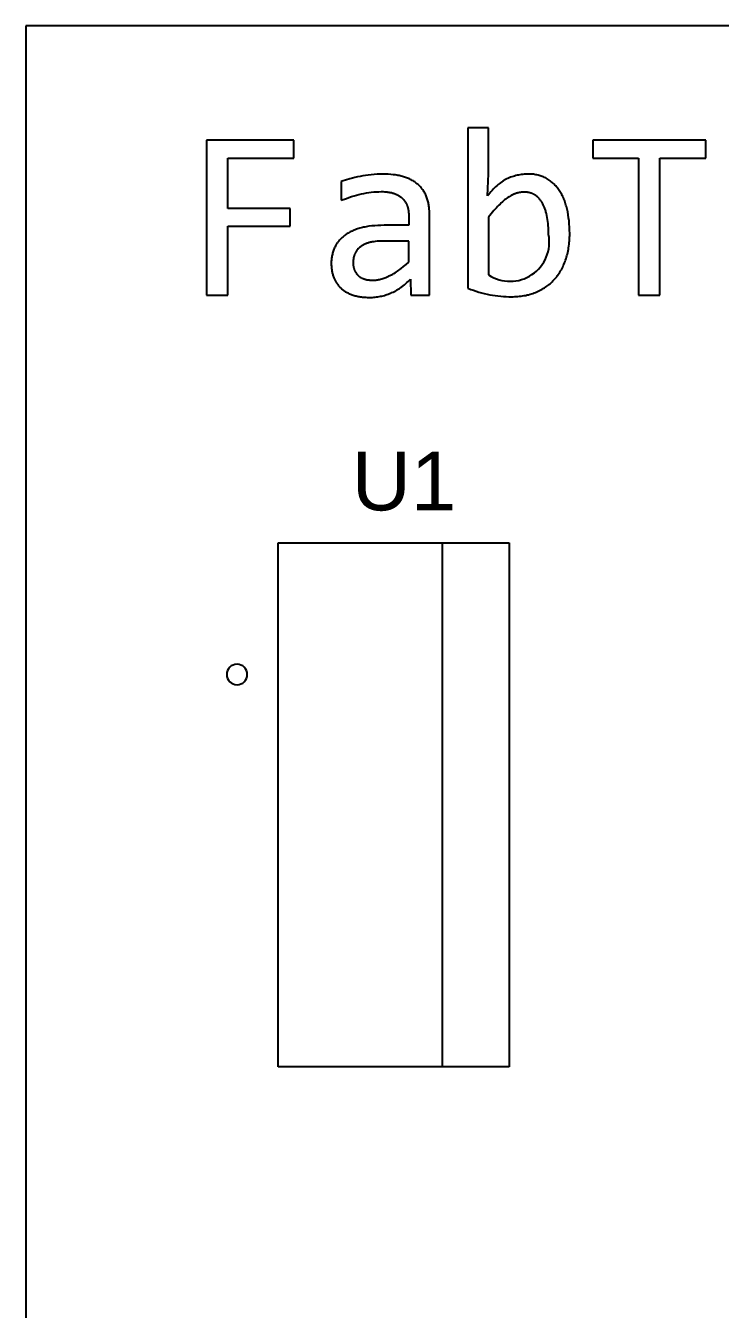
# Model space of a CAD drawing. Extents: x -12.5 to 62.5, y 61.3 to 111.3.
# Drawn here: x -12.49 to 1.04, y 86.28 to 111.28 of the extents above; entities that cross this region are included whole.
import ezdxf

# ---------------------------------------------------------------- set-up
doc = ezdxf.new("R2010")
doc.units = 0
doc.layers.add('DEFAULT', color=7, linetype='CONTINUOUS')
doc.layers.add('TOPSILKLAYER', color=40, linetype='CONTINUOUS')
doc.styles.add('DEFAULT', font='arial.ttf')

msp = doc.modelspace()

# ---------------------------------------------------------------- linework, layer by layer
at = {"layer": 'DEFAULT'}
for p, q in [((62.509, 111.277), (-12.491, 111.277)), ((-12.491, 111.277), (-12.491, 61.277)), ((-3.472, 109.29), (-3.874, 109.29)), ((-3.874, 109.29), (-3.874, 106.163)), ((-3.472, 108.391), (-3.472, 109.29)), ((-7.269, 109.045), (-8.971, 109.045)), ((-8.971, 109.045), (-8.971, 106.026)), ((-7.269, 108.694), (-7.269, 109.045)), ((0.759, 109.045), (-1.444, 109.045)), ((-1.444, 109.045), (-1.444, 108.694)), ((0.759, 108.694), (0.759, 109.045)), ((-8.551, 107.715), (-8.551, 108.694)), ((-8.551, 108.694), (-7.269, 108.694)), ((-1.444, 108.694), (-0.55, 108.694)), ((-0.55, 108.694), (-0.55, 106.026)), ((-0.134, 106.026), (-0.134, 108.694)), ((-0.134, 108.694), (0.759, 108.694)), ((-6.304, 108.253), (-6.343, 108.239)), ((-6.262, 108.266), (-6.304, 108.253)), ((-6.173, 108.293), (-6.262, 108.266)), ((-6.126, 108.306), (-6.173, 108.293)), ((-6.077, 108.318), (-6.126, 108.306)), ((-6.027, 108.33), (-6.077, 108.318)), ((-5.976, 108.341), (-6.027, 108.33)), ((-5.923, 108.351), (-5.976, 108.341)), ((-5.869, 108.359), (-5.923, 108.351)), ((-5.815, 108.367), (-5.869, 108.359)), ((-5.758, 108.374), (-5.815, 108.367)), ((-5.702, 108.38), (-5.758, 108.374)), ((-5.645, 108.384), (-5.702, 108.38)), ((-5.587, 108.386), (-5.645, 108.384)), ((-5.53, 108.387), (-5.587, 108.386)), ((-5.478, 108.386), (-5.53, 108.387)), ((-5.427, 108.384), (-5.478, 108.386)), ((-5.378, 108.38), (-5.427, 108.384)), ((-5.33, 108.375), (-5.378, 108.38)), ((-5.283, 108.369), (-5.33, 108.375)), ((-5.26, 108.365), (-5.283, 108.369)), ((-5.238, 108.361), (-5.26, 108.365)), ((-5.216, 108.356), (-5.238, 108.361)), ((-5.194, 108.351), (-5.216, 108.356)), ((-5.172, 108.346), (-5.194, 108.351)), ((-5.151, 108.341), (-5.172, 108.346)), ((-5.13, 108.335), (-5.151, 108.341)), ((-5.11, 108.328), (-5.13, 108.335)), ((-5.09, 108.322), (-5.11, 108.328)), ((-5.07, 108.315), (-5.09, 108.322)), ((-5.051, 108.307), (-5.07, 108.315)), ((-5.032, 108.299), (-5.051, 108.307)), ((-5.013, 108.291), (-5.032, 108.299)), ((-4.995, 108.282), (-5.013, 108.291)), ((-4.978, 108.273), (-4.995, 108.282)), ((-4.961, 108.264), (-4.978, 108.273)), ((-4.944, 108.254), (-4.961, 108.264)), ((-4.927, 108.244), (-4.944, 108.254)), ((-3.49, 107.962), (-3.472, 108.391)), ((-3.193, 108.25), (-3.217, 108.234)), ((-3.181, 108.258), (-3.193, 108.25)), ((-3.169, 108.265), (-3.181, 108.258)), ((-3.157, 108.272), (-3.169, 108.265)), ((-3.144, 108.278), (-3.157, 108.272)), ((-3.132, 108.285), (-3.144, 108.278)), ((-3.12, 108.291), (-3.132, 108.285)), ((-3.095, 108.303), (-3.12, 108.291)), ((-3.07, 108.313), (-3.095, 108.303)), ((-3.045, 108.324), (-3.07, 108.313)), ((-3.019, 108.333), (-3.045, 108.324)), ((-2.993, 108.342), (-3.019, 108.333)), ((-2.968, 108.349), (-2.993, 108.342)), ((-2.941, 108.356), (-2.968, 108.349)), ((-2.915, 108.363), (-2.941, 108.356)), ((-2.888, 108.368), (-2.915, 108.363)), ((-2.862, 108.373), (-2.888, 108.368)), ((-2.835, 108.377), (-2.862, 108.373)), ((-2.807, 108.381), (-2.835, 108.377)), ((-2.78, 108.383), (-2.807, 108.381)), ((-2.752, 108.385), (-2.78, 108.383)), ((-2.724, 108.386), (-2.752, 108.385)), ((-2.696, 108.387), (-2.724, 108.386)), ((-2.671, 108.386), (-2.696, 108.387)), ((-2.647, 108.386), (-2.671, 108.386)), ((-2.623, 108.384), (-2.647, 108.386)), ((-2.6, 108.382), (-2.623, 108.384)), ((-2.576, 108.379), (-2.6, 108.382)), ((-2.554, 108.375), (-2.576, 108.379)), ((-2.531, 108.371), (-2.554, 108.375)), ((-2.509, 108.366), (-2.531, 108.371)), ((-2.488, 108.361), (-2.509, 108.366)), ((-2.467, 108.354), (-2.488, 108.361)), ((-2.446, 108.348), (-2.467, 108.354)), ((-2.425, 108.34), (-2.446, 108.348)), ((-2.405, 108.332), (-2.425, 108.34)), ((-2.385, 108.323), (-2.405, 108.332)), ((-2.366, 108.314), (-2.385, 108.323)), ((-2.357, 108.309), (-2.366, 108.314)), ((-2.347, 108.304), (-2.357, 108.309)), ((-2.329, 108.293), (-2.347, 108.304)), ((-2.31, 108.282), (-2.329, 108.293)), ((-2.293, 108.27), (-2.31, 108.282)), ((-2.275, 108.258), (-2.293, 108.27)), ((-2.258, 108.245), (-2.275, 108.258)), ((-6.343, 108.239), (-6.343, 107.876)), ((-5.997, 107.99), (-5.949, 108.001)), ((-5.949, 108.001), (-5.901, 108.011)), ((-5.901, 108.011), (-5.853, 108.02)), ((-5.853, 108.02), (-5.805, 108.028)), ((-5.805, 108.028), (-5.757, 108.034)), ((-5.757, 108.034), (-5.709, 108.039)), ((-5.709, 108.039), (-5.66, 108.042)), ((-5.66, 108.042), (-5.611, 108.044)), ((-5.611, 108.044), (-5.562, 108.045)), ((-5.562, 108.045), (-5.529, 108.045)), ((-5.529, 108.045), (-5.497, 108.043)), ((-5.497, 108.043), (-5.466, 108.041)), ((-5.466, 108.041), (-5.451, 108.039)), ((-5.451, 108.039), (-5.436, 108.037)), ((-5.436, 108.037), (-5.421, 108.035)), ((-5.421, 108.035), (-5.407, 108.033)), ((-5.407, 108.033), (-5.393, 108.03)), ((-5.393, 108.03), (-5.379, 108.028)), ((-5.379, 108.028), (-5.365, 108.025)), ((-5.365, 108.025), (-5.352, 108.021)), ((-5.352, 108.021), (-5.339, 108.018)), ((-5.339, 108.018), (-5.327, 108.014)), ((-5.327, 108.014), (-5.314, 108.01)), ((-5.314, 108.01), (-5.302, 108.006)), ((-5.302, 108.006), (-5.29, 108.001)), ((-5.29, 108.001), (-5.279, 107.997)), ((-4.911, 108.234), (-4.927, 108.244)), ((-4.896, 108.223), (-4.911, 108.234)), ((-4.881, 108.211), (-4.896, 108.223)), ((-4.866, 108.2), (-4.881, 108.211)), ((-4.851, 108.188), (-4.866, 108.2)), ((-4.837, 108.175), (-4.851, 108.188)), ((-4.824, 108.163), (-4.837, 108.175)), ((-4.811, 108.149), (-4.824, 108.163)), ((-4.798, 108.136), (-4.811, 108.149)), ((-4.786, 108.122), (-4.798, 108.136)), ((-4.774, 108.108), (-4.786, 108.122)), ((-4.763, 108.093), (-4.774, 108.108)), ((-4.752, 108.078), (-4.763, 108.093)), ((-4.741, 108.062), (-4.752, 108.078)), ((-4.731, 108.047), (-4.741, 108.062)), ((-4.721, 108.03), (-4.731, 108.047)), ((-4.712, 108.014), (-4.721, 108.03)), ((-4.703, 107.997), (-4.712, 108.014)), ((-3.447, 108.018), (-3.469, 107.99)), ((-3.425, 108.044), (-3.447, 108.018)), ((-3.402, 108.07), (-3.425, 108.044)), ((-3.38, 108.094), (-3.402, 108.07)), ((-3.357, 108.117), (-3.38, 108.094)), ((-3.334, 108.14), (-3.357, 108.117)), ((-3.311, 108.161), (-3.334, 108.14)), ((-3.288, 108.181), (-3.311, 108.161)), ((-3.264, 108.2), (-3.288, 108.181)), ((-3.241, 108.218), (-3.264, 108.2)), ((-3.217, 108.234), (-3.241, 108.218)), ((-2.961, 108.001), (-2.971, 107.997)), ((-2.951, 108.005), (-2.961, 108.001)), ((-2.941, 108.008), (-2.951, 108.005)), ((-2.931, 108.012), (-2.941, 108.008)), ((-2.912, 108.017), (-2.931, 108.012)), ((-2.902, 108.02), (-2.912, 108.017)), ((-2.892, 108.022), (-2.902, 108.02)), ((-2.883, 108.024), (-2.892, 108.022)), ((-2.873, 108.026), (-2.883, 108.024)), ((-2.863, 108.028), (-2.873, 108.026)), ((-2.854, 108.03), (-2.863, 108.028)), ((-2.844, 108.031), (-2.854, 108.03)), ((-2.834, 108.032), (-2.844, 108.031)), ((-2.825, 108.033), (-2.834, 108.032)), ((-2.815, 108.034), (-2.825, 108.033)), ((-2.805, 108.035), (-2.815, 108.034)), ((-2.796, 108.035), (-2.805, 108.035)), ((-2.786, 108.036), (-2.796, 108.035)), ((-2.777, 108.036), (-2.786, 108.036)), ((-2.761, 108.036), (-2.777, 108.036)), ((-2.746, 108.035), (-2.761, 108.036)), ((-2.731, 108.034), (-2.746, 108.035)), ((-2.717, 108.032), (-2.731, 108.034)), ((-2.709, 108.031), (-2.717, 108.032)), ((-2.702, 108.03), (-2.709, 108.031)), ((-2.695, 108.029), (-2.702, 108.03)), ((-2.688, 108.027), (-2.695, 108.029)), ((-2.681, 108.026), (-2.688, 108.027)), ((-2.674, 108.024), (-2.681, 108.026)), ((-2.667, 108.022), (-2.674, 108.024)), ((-2.661, 108.02), (-2.667, 108.022)), ((-2.654, 108.018), (-2.661, 108.02)), ((-2.647, 108.016), (-2.654, 108.018)), ((-2.641, 108.014), (-2.647, 108.016)), ((-2.634, 108.012), (-2.641, 108.014)), ((-2.628, 108.009), (-2.634, 108.012)), ((-2.622, 108.007), (-2.628, 108.009)), ((-2.615, 108.004), (-2.622, 108.007)), ((-2.609, 108.001), (-2.615, 108.004)), ((-2.603, 107.998), (-2.609, 108.001)), ((-2.241, 108.232), (-2.258, 108.245)), ((-2.225, 108.218), (-2.241, 108.232)), ((-2.209, 108.203), (-2.225, 108.218)), ((-2.194, 108.189), (-2.209, 108.203)), ((-2.178, 108.173), (-2.194, 108.189)), ((-2.164, 108.157), (-2.178, 108.173)), ((-2.149, 108.141), (-2.164, 108.157)), ((-2.135, 108.124), (-2.149, 108.141)), ((-2.122, 108.106), (-2.135, 108.124)), ((-2.108, 108.088), (-2.122, 108.106)), ((-2.095, 108.069), (-2.108, 108.088)), ((-2.083, 108.05), (-2.095, 108.069)), ((-2.071, 108.03), (-2.083, 108.05)), ((-2.059, 108.01), (-2.071, 108.03)), ((-2.048, 107.99), (-2.059, 108.01)), ((-6.343, 107.876), (-6.242, 107.914)), ((-6.242, 107.914), (-6.192, 107.932)), ((-6.192, 107.932), (-6.143, 107.948)), ((-6.143, 107.948), (-6.094, 107.963)), ((-6.094, 107.963), (-6.045, 107.977)), ((-6.045, 107.977), (-5.997, 107.99)), ((-5.279, 107.997), (-5.267, 107.992)), ((-5.267, 107.992), (-5.256, 107.987)), ((-5.256, 107.987), (-5.245, 107.981)), ((-5.245, 107.981), (-5.235, 107.975)), ((-5.235, 107.975), (-5.225, 107.97)), ((-5.225, 107.97), (-5.215, 107.963)), ((-5.215, 107.963), (-5.205, 107.957)), ((-5.205, 107.957), (-5.195, 107.95)), ((-5.195, 107.95), (-5.186, 107.944)), ((-5.186, 107.944), (-5.177, 107.936)), ((-5.177, 107.936), (-5.169, 107.929)), ((-5.169, 107.929), (-5.16, 107.921)), ((-5.16, 107.921), (-5.152, 107.914)), ((-5.152, 107.914), (-5.144, 107.906)), ((-5.144, 107.906), (-5.137, 107.898)), ((-5.137, 107.898), (-5.129, 107.889)), ((-5.129, 107.889), (-5.122, 107.881)), ((-5.122, 107.881), (-5.116, 107.872)), ((-5.116, 107.872), (-5.109, 107.863)), ((-5.109, 107.863), (-5.103, 107.855)), ((-5.103, 107.855), (-5.097, 107.845)), ((-5.097, 107.845), (-5.091, 107.836)), ((-5.091, 107.836), (-5.085, 107.827)), ((-5.085, 107.827), (-5.08, 107.817)), ((-5.08, 107.817), (-5.075, 107.807)), ((-5.075, 107.807), (-5.07, 107.798)), ((-5.07, 107.798), (-5.066, 107.788)), ((-5.066, 107.788), (-5.062, 107.777)), ((-5.062, 107.777), (-5.058, 107.767)), ((-5.058, 107.767), (-5.054, 107.756)), ((-5.054, 107.756), (-5.05, 107.746)), ((-4.695, 107.98), (-4.703, 107.997)), ((-4.687, 107.962), (-4.695, 107.98)), ((-4.679, 107.944), (-4.687, 107.962)), ((-4.672, 107.925), (-4.679, 107.944)), ((-4.666, 107.906), (-4.672, 107.925)), ((-4.66, 107.887), (-4.666, 107.906)), ((-4.654, 107.867), (-4.66, 107.887)), ((-4.649, 107.847), (-4.654, 107.867)), ((-4.644, 107.827), (-4.649, 107.847)), ((-4.64, 107.806), (-4.644, 107.827)), ((-4.636, 107.785), (-4.64, 107.806)), ((-4.633, 107.763), (-4.636, 107.785)), ((-4.631, 107.741), (-4.633, 107.763)), ((-3.469, 107.99), (-3.49, 107.962)), ((-3.296, 107.756), (-3.32, 107.731)), ((-3.272, 107.781), (-3.296, 107.756)), ((-3.249, 107.803), (-3.272, 107.781)), ((-3.226, 107.825), (-3.249, 107.803)), ((-3.203, 107.845), (-3.226, 107.825)), ((-3.181, 107.865), (-3.203, 107.845)), ((-3.159, 107.883), (-3.181, 107.865)), ((-3.137, 107.9), (-3.159, 107.883)), ((-3.116, 107.916), (-3.137, 107.9)), ((-3.094, 107.931), (-3.116, 107.916)), ((-3.073, 107.944), (-3.094, 107.931)), ((-3.052, 107.957), (-3.073, 107.944)), ((-3.032, 107.969), (-3.052, 107.957)), ((-3.022, 107.974), (-3.032, 107.969)), ((-3.011, 107.979), (-3.022, 107.974)), ((-3.001, 107.984), (-3.011, 107.979)), ((-2.991, 107.989), (-3.001, 107.984)), ((-2.981, 107.993), (-2.991, 107.989)), ((-2.971, 107.997), (-2.981, 107.993)), ((-2.597, 107.995), (-2.603, 107.998)), ((-2.591, 107.992), (-2.597, 107.995)), ((-2.585, 107.989), (-2.591, 107.992)), ((-2.579, 107.985), (-2.585, 107.989)), ((-2.573, 107.982), (-2.579, 107.985)), ((-2.568, 107.978), (-2.573, 107.982)), ((-2.562, 107.975), (-2.568, 107.978)), ((-2.551, 107.967), (-2.562, 107.975)), ((-2.54, 107.959), (-2.551, 107.967)), ((-2.529, 107.95), (-2.54, 107.959)), ((-2.519, 107.941), (-2.529, 107.95)), ((-2.509, 107.932), (-2.519, 107.941)), ((-2.499, 107.922), (-2.509, 107.932)), ((-2.489, 107.912), (-2.499, 107.922)), ((-2.48, 107.902), (-2.489, 107.912)), ((-2.471, 107.891), (-2.48, 107.902)), ((-2.462, 107.88), (-2.471, 107.891)), ((-2.453, 107.868), (-2.462, 107.88)), ((-2.445, 107.856), (-2.453, 107.868)), ((-2.437, 107.844), (-2.445, 107.856)), ((-2.429, 107.831), (-2.437, 107.844)), ((-2.421, 107.818), (-2.429, 107.831)), ((-2.414, 107.805), (-2.421, 107.818)), ((-2.407, 107.791), (-2.414, 107.805)), ((-2.4, 107.777), (-2.407, 107.791)), ((-2.394, 107.763), (-2.4, 107.777)), ((-2.387, 107.748), (-2.394, 107.763)), ((-2.037, 107.969), (-2.048, 107.99)), ((-2.026, 107.947), (-2.037, 107.969)), ((-2.016, 107.925), (-2.026, 107.947)), ((-2.006, 107.902), (-2.016, 107.925)), ((-1.997, 107.879), (-2.006, 107.902)), ((-1.988, 107.856), (-1.997, 107.879)), ((-1.98, 107.832), (-1.988, 107.856)), ((-1.971, 107.807), (-1.98, 107.832)), ((-1.964, 107.782), (-1.971, 107.807)), ((-1.956, 107.757), (-1.964, 107.782)), ((-1.949, 107.731), (-1.956, 107.757)), ((-7.336, 107.715), (-8.551, 107.715)), ((-7.336, 107.371), (-7.336, 107.715)), ((-5.05, 107.746), (-5.047, 107.735)), ((-5.047, 107.735), (-5.044, 107.724)), ((-5.044, 107.724), (-5.041, 107.713)), ((-5.041, 107.713), (-5.039, 107.701)), ((-5.039, 107.701), (-5.037, 107.69)), ((-5.037, 107.69), (-5.035, 107.678)), ((-5.035, 107.678), (-5.033, 107.666)), ((-5.033, 107.666), (-5.032, 107.655)), ((-5.032, 107.655), (-5.031, 107.642)), ((-5.031, 107.642), (-5.03, 107.63)), ((-5.03, 107.63), (-5.029, 107.618)), ((-5.029, 107.618), (-5.029, 107.605)), ((-5.029, 107.605), (-5.029, 107.592)), ((-5.029, 107.592), (-5.029, 107.389)), ((-4.628, 107.718), (-4.631, 107.741)), ((-4.627, 107.696), (-4.628, 107.718)), ((-4.625, 107.672), (-4.627, 107.696)), ((-4.625, 107.649), (-4.625, 107.672)), ((-4.624, 107.625), (-4.625, 107.649)), ((-4.624, 106.026), (-4.624, 107.625)), ((-3.42, 107.615), (-3.472, 107.548)), ((-3.472, 107.548), (-3.472, 106.424)), ((-3.369, 107.676), (-3.42, 107.615)), ((-3.32, 107.731), (-3.369, 107.676)), ((-2.381, 107.733), (-2.387, 107.748)), ((-2.375, 107.717), (-2.381, 107.733)), ((-2.37, 107.701), (-2.375, 107.717)), ((-2.364, 107.685), (-2.37, 107.701)), ((-2.359, 107.669), (-2.364, 107.685)), ((-2.354, 107.652), (-2.359, 107.669)), ((-2.349, 107.635), (-2.354, 107.652)), ((-2.345, 107.617), (-2.349, 107.635)), ((-2.337, 107.581), (-2.345, 107.617)), ((-2.33, 107.544), (-2.337, 107.581)), ((-2.324, 107.505), (-2.33, 107.544)), ((-2.318, 107.466), (-2.324, 107.505)), ((-1.943, 107.704), (-1.949, 107.731)), ((-1.931, 107.65), (-1.943, 107.704)), ((-1.921, 107.594), (-1.931, 107.65)), ((-1.912, 107.537), (-1.921, 107.594)), ((-1.905, 107.478), (-1.912, 107.537)), ((-8.551, 106.026), (-8.551, 107.371)), ((-8.551, 107.371), (-7.336, 107.371)), ((-6.171, 107.259), (-6.19, 107.248)), ((-6.151, 107.269), (-6.171, 107.259)), ((-6.132, 107.278), (-6.151, 107.269)), ((-6.111, 107.287), (-6.132, 107.278)), ((-6.09, 107.296), (-6.111, 107.287)), ((-6.069, 107.304), (-6.09, 107.296)), ((-6.047, 107.312), (-6.069, 107.304)), ((-6.025, 107.319), (-6.047, 107.312)), ((-6.002, 107.327), (-6.025, 107.319)), ((-5.979, 107.333), (-6.002, 107.327)), ((-5.955, 107.34), (-5.979, 107.333)), ((-5.931, 107.346), (-5.955, 107.34)), ((-5.906, 107.351), (-5.931, 107.346)), ((-5.881, 107.356), (-5.906, 107.351)), ((-5.855, 107.361), (-5.881, 107.356)), ((-5.802, 107.37), (-5.855, 107.361)), ((-5.748, 107.377), (-5.802, 107.37)), ((-5.691, 107.382), (-5.748, 107.377)), ((-5.632, 107.386), (-5.691, 107.382)), ((-5.572, 107.388), (-5.632, 107.386)), ((-5.509, 107.389), (-5.572, 107.388)), ((-5.029, 107.389), (-5.509, 107.389)), ((-2.314, 107.425), (-2.318, 107.466)), ((-2.31, 107.384), (-2.314, 107.425)), ((-2.307, 107.342), (-2.31, 107.384)), ((-2.305, 107.298), (-2.307, 107.342)), ((-2.304, 107.254), (-2.305, 107.298)), ((-2.303, 107.209), (-2.304, 107.254)), ((-1.899, 107.418), (-1.905, 107.478)), ((-1.895, 107.356), (-1.899, 107.418)), ((-1.893, 107.292), (-1.895, 107.356)), ((-1.892, 107.227), (-1.893, 107.292)), ((-6.445, 107.006), (-6.455, 106.99)), ((-6.435, 107.022), (-6.445, 107.006)), ((-6.425, 107.038), (-6.435, 107.022)), ((-6.414, 107.053), (-6.425, 107.038)), ((-6.403, 107.069), (-6.414, 107.053)), ((-6.391, 107.083), (-6.403, 107.069)), ((-6.378, 107.098), (-6.391, 107.083)), ((-6.365, 107.112), (-6.378, 107.098)), ((-6.352, 107.126), (-6.365, 107.112)), ((-6.338, 107.14), (-6.352, 107.126)), ((-6.323, 107.153), (-6.338, 107.14)), ((-6.308, 107.166), (-6.323, 107.153)), ((-6.293, 107.179), (-6.308, 107.166)), ((-6.277, 107.192), (-6.293, 107.179)), ((-6.261, 107.204), (-6.277, 107.192)), ((-6.244, 107.215), (-6.261, 107.204)), ((-6.226, 107.227), (-6.244, 107.215)), ((-6.208, 107.238), (-6.226, 107.227)), ((-6.19, 107.248), (-6.208, 107.238)), ((-5.918, 107.004), (-5.928, 106.999)), ((-5.907, 107.01), (-5.918, 107.004)), ((-5.896, 107.015), (-5.907, 107.01)), ((-5.885, 107.021), (-5.896, 107.015)), ((-5.874, 107.026), (-5.885, 107.021)), ((-5.862, 107.031), (-5.874, 107.026)), ((-5.85, 107.035), (-5.862, 107.031)), ((-5.837, 107.04), (-5.85, 107.035)), ((-5.824, 107.044), (-5.837, 107.04)), ((-5.811, 107.048), (-5.824, 107.044)), ((-5.798, 107.052), (-5.811, 107.048)), ((-5.784, 107.055), (-5.798, 107.052)), ((-5.77, 107.059), (-5.784, 107.055)), ((-5.756, 107.062), (-5.77, 107.059)), ((-5.741, 107.065), (-5.756, 107.062)), ((-5.726, 107.068), (-5.741, 107.065)), ((-5.71, 107.07), (-5.726, 107.068)), ((-5.679, 107.074), (-5.71, 107.07)), ((-5.646, 107.078), (-5.679, 107.074)), ((-5.612, 107.08), (-5.646, 107.078)), ((-5.576, 107.081), (-5.612, 107.08)), ((-5.539, 107.082), (-5.576, 107.081)), ((-5.029, 107.082), (-5.539, 107.082)), ((-5.029, 106.671), (-5.029, 107.082)), ((-1.907, 106.986), (-1.903, 107.019)), ((-1.903, 107.019), (-1.9, 107.053)), ((-1.9, 107.053), (-1.897, 107.087)), ((-1.897, 107.087), (-1.895, 107.121)), ((-1.895, 107.121), (-1.893, 107.156)), ((-1.893, 107.156), (-1.892, 107.192)), ((-1.892, 107.192), (-1.892, 107.227)), ((-6.531, 106.751), (-6.533, 106.73)), ((-6.528, 106.771), (-6.531, 106.751)), ((-6.524, 106.791), (-6.528, 106.771)), ((-6.521, 106.81), (-6.524, 106.791)), ((-6.516, 106.83), (-6.521, 106.81)), ((-6.511, 106.849), (-6.516, 106.83)), ((-6.506, 106.867), (-6.511, 106.849)), ((-6.5, 106.886), (-6.506, 106.867)), ((-6.494, 106.904), (-6.5, 106.886)), ((-6.487, 106.922), (-6.494, 106.904)), ((-6.48, 106.939), (-6.487, 106.922)), ((-6.472, 106.956), (-6.48, 106.939)), ((-6.464, 106.973), (-6.472, 106.956)), ((-6.455, 106.99), (-6.464, 106.973)), ((-6.104, 106.751), (-6.105, 106.74)), ((-6.101, 106.762), (-6.104, 106.751)), ((-6.099, 106.773), (-6.101, 106.762)), ((-6.096, 106.783), (-6.099, 106.773)), ((-6.093, 106.794), (-6.096, 106.783)), ((-6.09, 106.804), (-6.093, 106.794)), ((-6.086, 106.814), (-6.09, 106.804)), ((-6.082, 106.824), (-6.086, 106.814)), ((-6.078, 106.834), (-6.082, 106.824)), ((-6.074, 106.843), (-6.078, 106.834)), ((-6.069, 106.853), (-6.074, 106.843)), ((-6.065, 106.862), (-6.069, 106.853)), ((-6.059, 106.871), (-6.065, 106.862)), ((-6.054, 106.88), (-6.059, 106.871)), ((-6.048, 106.889), (-6.054, 106.88)), ((-6.042, 106.897), (-6.048, 106.889)), ((-6.036, 106.905), (-6.042, 106.897)), ((-6.029, 106.914), (-6.036, 106.905)), ((-6.023, 106.922), (-6.029, 106.914)), ((-6.015, 106.93), (-6.023, 106.922)), ((-6.008, 106.937), (-6.015, 106.93)), ((-6, 106.945), (-6.008, 106.937)), ((-5.992, 106.952), (-6, 106.945)), ((-5.984, 106.959), (-5.992, 106.952)), ((-5.976, 106.966), (-5.984, 106.959)), ((-5.967, 106.973), (-5.976, 106.966)), ((-5.958, 106.98), (-5.967, 106.973)), ((-5.948, 106.986), (-5.958, 106.98)), ((-5.939, 106.993), (-5.948, 106.986)), ((-5.928, 106.999), (-5.939, 106.993)), ((-1.962, 106.74), (-1.953, 106.769)), ((-1.953, 106.769), (-1.945, 106.799)), ((-1.945, 106.799), (-1.937, 106.829)), ((-1.937, 106.829), (-1.93, 106.859)), ((-1.93, 106.859), (-1.923, 106.89)), ((-1.923, 106.89), (-1.917, 106.922)), ((-1.917, 106.922), (-1.912, 106.954)), ((-1.912, 106.954), (-1.907, 106.986)), ((-6.536, 106.688), (-6.537, 106.667)), ((-6.537, 106.667), (-6.537, 106.645)), ((-6.537, 106.645), (-6.537, 106.628)), ((-6.537, 106.628), (-6.536, 106.61)), ((-6.535, 106.709), (-6.536, 106.688)), ((-6.536, 106.61), (-6.535, 106.593)), ((-6.533, 106.73), (-6.535, 106.709)), ((-6.535, 106.593), (-6.534, 106.576)), ((-6.534, 106.576), (-6.533, 106.559)), ((-6.533, 106.559), (-6.531, 106.543)), ((-6.531, 106.543), (-6.529, 106.526)), ((-6.529, 106.526), (-6.526, 106.51)), ((-6.526, 106.51), (-6.523, 106.493)), ((-6.111, 106.683), (-6.112, 106.671)), ((-6.112, 106.671), (-6.112, 106.659)), ((-6.112, 106.659), (-6.112, 106.651)), ((-6.112, 106.651), (-6.112, 106.643)), ((-6.112, 106.643), (-6.111, 106.634)), ((-6.11, 106.706), (-6.111, 106.695)), ((-6.111, 106.695), (-6.111, 106.683)), ((-6.111, 106.634), (-6.111, 106.626)), ((-6.111, 106.626), (-6.11, 106.618)), ((-6.109, 106.718), (-6.11, 106.706)), ((-6.11, 106.618), (-6.109, 106.61)), ((-6.107, 106.729), (-6.109, 106.718)), ((-6.109, 106.61), (-6.108, 106.602)), ((-6.108, 106.602), (-6.107, 106.594)), ((-6.105, 106.74), (-6.107, 106.729)), ((-6.107, 106.594), (-6.105, 106.586)), ((-6.105, 106.586), (-6.104, 106.578)), ((-6.104, 106.578), (-6.102, 106.57)), ((-6.102, 106.57), (-6.1, 106.562)), ((-6.1, 106.562), (-6.098, 106.554)), ((-6.098, 106.554), (-6.096, 106.546)), ((-6.096, 106.546), (-6.094, 106.539)), ((-6.094, 106.539), (-6.091, 106.531)), ((-6.091, 106.531), (-6.088, 106.523)), ((-6.088, 106.523), (-6.085, 106.516)), ((-6.085, 106.516), (-6.082, 106.509)), ((-6.082, 106.509), (-6.079, 106.501)), ((-6.079, 106.501), (-6.076, 106.494)), ((-5.246, 106.497), (-5.222, 106.513)), ((-5.222, 106.513), (-5.199, 106.53)), ((-5.199, 106.53), (-5.175, 106.548)), ((-5.175, 106.548), (-5.127, 106.586)), ((-5.127, 106.586), (-5.078, 106.627)), ((-5.078, 106.627), (-5.029, 106.671)), ((-2.083, 106.477), (-2.068, 106.501)), ((-2.068, 106.501), (-2.054, 106.525)), ((-2.054, 106.525), (-2.041, 106.55)), ((-2.041, 106.55), (-2.028, 106.576)), ((-2.028, 106.576), (-2.016, 106.602)), ((-2.016, 106.602), (-2.004, 106.628)), ((-2.004, 106.628), (-1.993, 106.655)), ((-1.993, 106.655), (-1.982, 106.683)), ((-1.982, 106.683), (-1.972, 106.711)), ((-1.972, 106.711), (-1.962, 106.74)), ((-6.523, 106.493), (-6.52, 106.477)), ((-6.52, 106.477), (-6.517, 106.461)), ((-6.517, 106.461), (-6.513, 106.446)), ((-6.513, 106.446), (-6.509, 106.43)), ((-6.509, 106.43), (-6.504, 106.415)), ((-6.504, 106.415), (-6.499, 106.399)), ((-6.499, 106.399), (-6.494, 106.384)), ((-6.494, 106.384), (-6.489, 106.369)), ((-6.489, 106.369), (-6.483, 106.355)), ((-6.483, 106.355), (-6.476, 106.34)), ((-6.476, 106.34), (-6.47, 106.326)), ((-6.47, 106.326), (-6.463, 106.312)), ((-6.463, 106.312), (-6.455, 106.299)), ((-6.455, 106.299), (-6.447, 106.285)), ((-6.447, 106.285), (-6.439, 106.272)), ((-6.439, 106.272), (-6.431, 106.259)), ((-6.431, 106.259), (-6.422, 106.246)), ((-6.076, 106.494), (-6.072, 106.487)), ((-6.072, 106.487), (-6.068, 106.48)), ((-6.068, 106.48), (-6.064, 106.473)), ((-6.064, 106.473), (-6.06, 106.467)), ((-6.06, 106.467), (-6.055, 106.46)), ((-6.055, 106.46), (-6.05, 106.453)), ((-6.05, 106.453), (-6.046, 106.447)), ((-6.046, 106.447), (-6.041, 106.441)), ((-6.041, 106.441), (-6.035, 106.434)), ((-6.035, 106.434), (-6.03, 106.428)), ((-6.03, 106.428), (-6.024, 106.422)), ((-6.024, 106.422), (-6.018, 106.417)), ((-6.018, 106.417), (-6.012, 106.411)), ((-6.012, 106.411), (-6.006, 106.405)), ((-6.006, 106.405), (-5.999, 106.4)), ((-5.999, 106.4), (-5.993, 106.395)), ((-5.993, 106.395), (-5.986, 106.39)), ((-5.986, 106.39), (-5.978, 106.385)), ((-5.978, 106.385), (-5.971, 106.38)), ((-5.971, 106.38), (-5.963, 106.375)), ((-5.963, 106.375), (-5.956, 106.371)), ((-5.956, 106.371), (-5.947, 106.367)), ((-5.947, 106.367), (-5.939, 106.362)), ((-5.939, 106.362), (-5.931, 106.358)), ((-5.931, 106.358), (-5.922, 106.355)), ((-5.922, 106.355), (-5.913, 106.351)), ((-5.913, 106.351), (-5.904, 106.347)), ((-5.904, 106.347), (-5.895, 106.344)), ((-5.895, 106.344), (-5.885, 106.341)), ((-5.885, 106.341), (-5.875, 106.338)), ((-5.875, 106.338), (-5.865, 106.335)), ((-5.865, 106.335), (-5.855, 106.333)), ((-5.855, 106.333), (-5.844, 106.33)), ((-5.844, 106.33), (-5.833, 106.328)), ((-5.833, 106.328), (-5.822, 106.327)), ((-5.822, 106.327), (-5.811, 106.325)), ((-5.811, 106.325), (-5.799, 106.324)), ((-5.799, 106.324), (-5.787, 106.322)), ((-5.787, 106.322), (-5.775, 106.321)), ((-5.775, 106.321), (-5.763, 106.321)), ((-5.763, 106.321), (-5.75, 106.32)), ((-5.75, 106.32), (-5.724, 106.32)), ((-5.724, 106.32), (-5.715, 106.32)), ((-5.715, 106.32), (-5.706, 106.32)), ((-5.706, 106.32), (-5.698, 106.32)), ((-5.698, 106.32), (-5.689, 106.321)), ((-5.689, 106.321), (-5.67, 106.323)), ((-5.67, 106.323), (-5.652, 106.325)), ((-5.652, 106.325), (-5.633, 106.328)), ((-5.633, 106.328), (-5.614, 106.332)), ((-5.614, 106.332), (-5.595, 106.336)), ((-5.595, 106.336), (-5.575, 106.341)), ((-5.575, 106.341), (-5.555, 106.346)), ((-5.555, 106.346), (-5.535, 106.353)), ((-5.535, 106.353), (-5.514, 106.36)), ((-5.514, 106.36), (-5.493, 106.367)), ((-5.493, 106.367), (-5.472, 106.375)), ((-5.472, 106.375), (-5.45, 106.384)), ((-5.45, 106.384), (-5.428, 106.394)), ((-5.428, 106.394), (-5.406, 106.404)), ((-5.406, 106.404), (-5.384, 106.415)), ((-5.384, 106.415), (-5.361, 106.427)), ((-5.361, 106.427), (-5.338, 106.439)), ((-5.338, 106.439), (-5.316, 106.452)), ((-5.316, 106.452), (-5.292, 106.466)), ((-5.292, 106.466), (-5.269, 106.481)), ((-5.269, 106.481), (-5.246, 106.497)), ((-5.113, 106.231), (-5.089, 106.251)), ((-5.089, 106.251), (-5.065, 106.272)), ((-5.065, 106.272), (-5.041, 106.293)), ((-5.041, 106.293), (-5.018, 106.315)), ((-5.018, 106.315), (-4.994, 106.338)), ((-4.994, 106.338), (-4.985, 106.026)), ((-2.296, 106.234), (-2.275, 106.251)), ((-2.275, 106.251), (-2.255, 106.269)), ((-2.255, 106.269), (-2.236, 106.287)), ((-2.236, 106.287), (-2.217, 106.306)), ((-2.217, 106.306), (-2.198, 106.325)), ((-2.198, 106.325), (-2.18, 106.345)), ((-2.18, 106.345), (-2.163, 106.366)), ((-2.163, 106.366), (-2.145, 106.387)), ((-2.145, 106.387), (-2.129, 106.409)), ((-2.129, 106.409), (-2.113, 106.431)), ((-2.113, 106.431), (-2.098, 106.454)), ((-2.098, 106.454), (-2.083, 106.477)), ((-8.971, 106.026), (-8.551, 106.026)), ((-6.422, 106.246), (-6.412, 106.234)), ((-6.412, 106.234), (-6.403, 106.222)), ((-6.403, 106.222), (-6.393, 106.21)), ((-6.393, 106.21), (-6.382, 106.198)), ((-6.382, 106.198), (-6.371, 106.187)), ((-6.371, 106.187), (-6.36, 106.175)), ((-6.36, 106.175), (-6.349, 106.164)), ((-6.349, 106.164), (-6.337, 106.154)), ((-6.337, 106.154), (-6.324, 106.143)), ((-6.324, 106.143), (-6.311, 106.133)), ((-6.311, 106.133), (-6.298, 106.123)), ((-6.298, 106.123), (-6.285, 106.114)), ((-6.285, 106.114), (-6.271, 106.105)), ((-6.271, 106.105), (-6.257, 106.096)), ((-6.257, 106.096), (-6.242, 106.087)), ((-6.242, 106.087), (-6.227, 106.079)), ((-6.227, 106.079), (-6.211, 106.071)), ((-6.211, 106.071), (-6.195, 106.063)), ((-6.195, 106.063), (-6.179, 106.056)), ((-6.179, 106.056), (-6.162, 106.049)), ((-6.162, 106.049), (-6.145, 106.042)), ((-6.145, 106.042), (-6.128, 106.036)), ((-6.128, 106.036), (-6.11, 106.029)), ((-6.11, 106.029), (-6.092, 106.024)), ((-6.092, 106.024), (-6.073, 106.018)), ((-6.073, 106.018), (-6.054, 106.013)), ((-6.054, 106.013), (-6.034, 106.009)), ((-6.034, 106.009), (-6.014, 106.005)), ((-6.014, 106.005), (-5.994, 106.001)), ((-5.994, 106.001), (-5.973, 105.997)), ((-5.63, 105.996), (-5.604, 106.001)), ((-5.604, 106.001), (-5.579, 106.006)), ((-5.579, 106.006), (-5.553, 106.011)), ((-5.553, 106.011), (-5.528, 106.017)), ((-5.528, 106.017), (-5.502, 106.024)), ((-5.502, 106.024), (-5.477, 106.032)), ((-5.477, 106.032), (-5.452, 106.04)), ((-5.452, 106.04), (-5.428, 106.048)), ((-5.428, 106.048), (-5.403, 106.058)), ((-5.403, 106.058), (-5.379, 106.068)), ((-5.379, 106.068), (-5.354, 106.079)), ((-5.354, 106.079), (-5.33, 106.09)), ((-5.33, 106.09), (-5.306, 106.103)), ((-5.306, 106.103), (-5.281, 106.116)), ((-5.281, 106.116), (-5.257, 106.13)), ((-5.257, 106.13), (-5.233, 106.145)), ((-5.233, 106.145), (-5.209, 106.161)), ((-5.209, 106.161), (-5.185, 106.177)), ((-5.185, 106.177), (-5.161, 106.194)), ((-5.161, 106.194), (-5.137, 106.212)), ((-5.137, 106.212), (-5.113, 106.231)), ((-4.985, 106.026), (-4.624, 106.026)), ((-3.874, 106.163), (-3.821, 106.142)), ((-3.821, 106.142), (-3.768, 106.123)), ((-3.768, 106.123), (-3.716, 106.105)), ((-3.716, 106.105), (-3.662, 106.089)), ((-3.662, 106.089), (-3.609, 106.074)), ((-3.609, 106.074), (-3.556, 106.06)), ((-3.556, 106.06), (-3.502, 106.048)), ((-3.502, 106.048), (-3.449, 106.038)), ((-3.449, 106.038), (-3.395, 106.029)), ((-3.395, 106.029), (-3.342, 106.021)), ((-3.342, 106.021), (-3.289, 106.014)), ((-3.289, 106.014), (-3.236, 106.008)), ((-3.236, 106.008), (-3.184, 106.004)), ((-3.184, 106.004), (-3.132, 106.001)), ((-3.132, 106.001), (-3.08, 105.999)), ((-2.963, 106), (-2.932, 106.002)), ((-2.932, 106.002), (-2.9, 106.004)), ((-2.9, 106.004), (-2.869, 106.007)), ((-2.869, 106.007), (-2.838, 106.01)), ((-2.838, 106.01), (-2.808, 106.015)), ((-2.808, 106.015), (-2.778, 106.02)), ((-2.778, 106.02), (-2.749, 106.025)), ((-2.749, 106.025), (-2.72, 106.032)), ((-2.72, 106.032), (-2.692, 106.038)), ((-2.692, 106.038), (-2.663, 106.046)), ((-2.663, 106.046), (-2.636, 106.054)), ((-2.636, 106.054), (-2.608, 106.063)), ((-2.608, 106.063), (-2.581, 106.073)), ((-2.581, 106.073), (-2.555, 106.083)), ((-2.555, 106.083), (-2.529, 106.094)), ((-2.529, 106.094), (-2.503, 106.105)), ((-2.503, 106.105), (-2.478, 106.117)), ((-2.478, 106.117), (-2.454, 106.13)), ((-2.454, 106.13), (-2.43, 106.143)), ((-2.43, 106.143), (-2.406, 106.157)), ((-2.406, 106.157), (-2.383, 106.171)), ((-2.383, 106.171), (-2.361, 106.186)), ((-2.361, 106.186), (-2.339, 106.201)), ((-2.339, 106.201), (-2.317, 106.217)), ((-2.317, 106.217), (-2.296, 106.234)), ((-0.55, 106.026), (-0.134, 106.026)), ((-5.973, 105.997), (-5.951, 105.994)), ((-5.951, 105.994), (-5.929, 105.992)), ((-5.929, 105.992), (-5.907, 105.99)), ((-5.907, 105.99), (-5.884, 105.988)), ((-5.884, 105.988), (-5.861, 105.987)), ((-5.861, 105.987), (-5.837, 105.986)), ((-5.837, 105.986), (-5.789, 105.985)), ((-5.789, 105.985), (-5.762, 105.985)), ((-5.762, 105.985), (-5.735, 105.986)), ((-5.735, 105.986), (-5.709, 105.988)), ((-5.709, 105.988), (-5.682, 105.99)), ((-5.682, 105.99), (-5.656, 105.993)), ((-5.656, 105.993), (-5.63, 105.996)), ((-3.08, 105.999), (-3.028, 105.999)), ((-3.028, 105.999), (-2.996, 105.999)), ((-2.996, 105.999), (-2.963, 106))]:
    msp.add_line(p, q, dxfattribs=at)
msp.add_arc((-3.053, 107.062), 0.764, 236.7317, 11.0655, dxfattribs=at)
at = {"layer": 'TOPSILKLAYER'}
for p, q in [((-7.572, 101.203), (-3.072, 101.203)), ((-7.572, 91.003), (-7.572, 101.203)), ((-4.368, 91.003), (-4.368, 101.203)), ((-3.072, 101.203), (-3.072, 91.003)), ((-3.072, 91.003), (-7.572, 91.003))]:
    msp.add_line(p, q, dxfattribs=at)
msp.add_arc((-8.373, 98.641), 0.2, 0.3638, 359.6362, dxfattribs=at)

# ---------------------------------------------------------------- texts
at = {"layer": 'TOPSILKLAYER', "style": 'DEFAULT'}
msp.add_text('U1', height=1.143, dxfattribs=at).set_placement((-6.139, 101.837))

doc.saveas('drawing.dxf')
